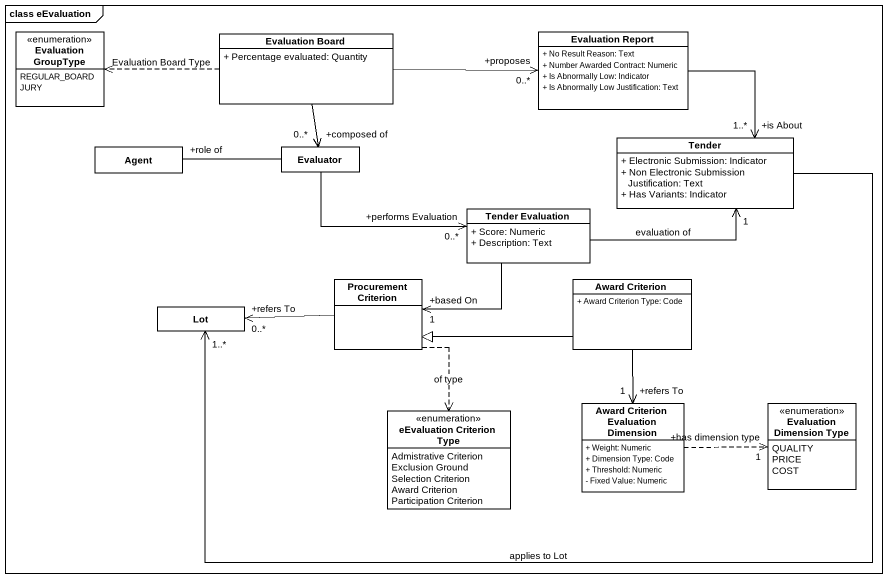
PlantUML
@startuml
mainframe class eEvaluation
hide circle
hide empty members
skinparam classAttributeIconSize 0
enum "Evaluation GroupType" as Evaluation_GroupType {
  REGULAR_BOARD
  JURY
}
class "Evaluation Board" as Evaluation_Board {
  + Percentage evaluated: Quantity
}
class "Evaluation Report" as Evaluation_Report {
  + No Result Reason: Text
  + Number Awarded Contract: Numeric
  + Is Abnormally Low: Indicator
  + Is Abnormally Low Justification: Text
}
class "Agent" as Agent_
class Evaluator
class Tender {
  + Electronic Submission: Indicator
  + Non Electronic Submission Justification: Text
  + Has Variants: Indicator
}
class "Tender Evaluation" as Tender_Evaluation {
  + Score: Numeric
  + Description: Text
}
class Lot
class "Procurement Criterion" as Procurement_Criterion
class "Award Criterion" as Award_Criterion {
  + Award Criterion Type: Code
}
enum "eEvaluation Criterion Type" as eEvaluation_Criterion_Type {
  Admistrative Criterion
  Exclusion Ground
  Selection Criterion
  Award Criterion
  Participation Criterion
}
class "Award Criterion Evaluation Dimension" as Award_Criterion_Evaluation {
  + Weight: Numeric
  + Dimension Type: Code
  + Threshold: Numeric
  - Fixed Value: Numeric
}
enum "Evaluation Dimension Type" as Evaluation_Dimension_Type {
  QUALITY
  PRICE
  COST
}
Evaluation_Board .left.> Evaluation_GroupType : Evaluation Board Type
Evaluation_Board -right-> "+proposes\n0..*" Evaluation_Report
Evaluation_Board --> "+composed of\n0..*" Evaluator
Evaluation_Report --> "+is About\n1..*" Tender
Evaluator -left- "+role of" Agent_
Evaluator -right-> "+performs Evaluation\n0..*" Tender_Evaluation
Tender -left-> "1..*" Lot : applies to Lot
Tender_Evaluation -right-> "1" Tender : evaluation of
Tender_Evaluation -left-> "+based On\n1" Procurement_Criterion
Procurement_Criterion -left-> "+refers To\n0..*" Lot
Procurement_Criterion ..> eEvaluation_Criterion_Type : of type
Award_Criterion -left-|> Procurement_Criterion
Award_Criterion --> "+refers To\n1" Award_Criterion_Evaluation
Award_Criterion_Evaluation .right.> "+has dimension type\n1" Evaluation_Dimension_Type
@enduml
